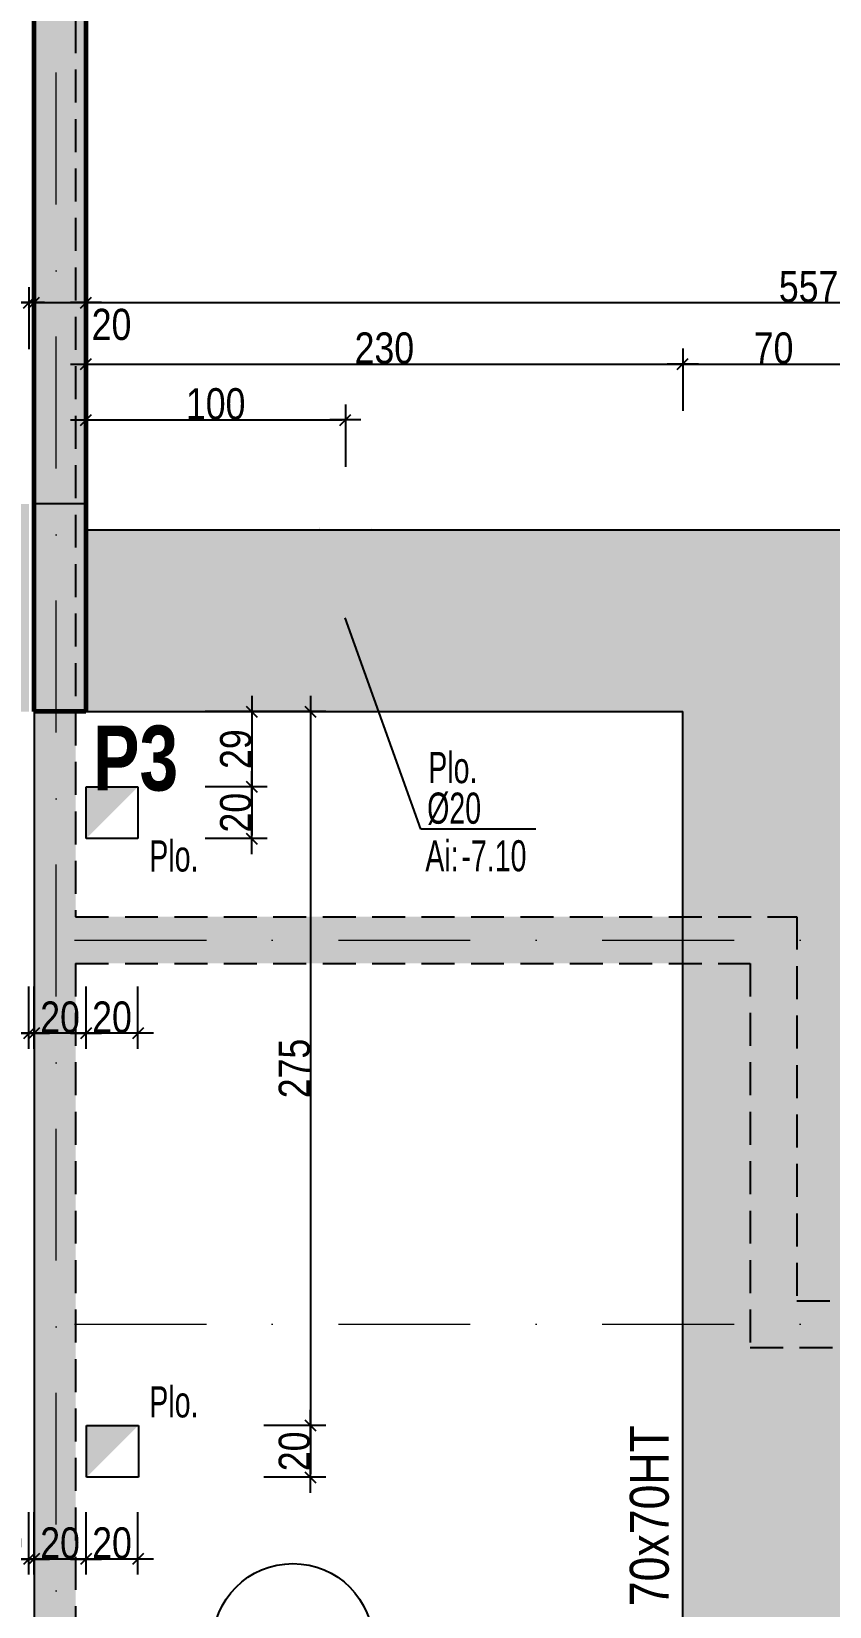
# Model space of a CAD drawing. Header units: millimetres. Extents: x 16050 to 21990, y -27198 to -22998.
# Drawn here: x 17706 to 18014, y -24671 to -24064 of the extents above; entities that cross this region are included whole.
import ezdxf
from ezdxf.enums import TextEntityAlignment as Align

# ---------------------------------------------------------------- set-up
doc = ezdxf.new("R2010")
doc.units = ezdxf.units.MM
doc.linetypes.add('CACHEX2', pattern=[19.05, 12.7, -6.35])
doc.linetypes.add('TIRETPTX2', pattern=[50.8, 25.4, -12.7, 0, -12.7])
for name, color, linetype in [('01_cote_gen', 4, 'Continuous'), ('01_linteaux', 2, 'Continuous'), ('01_murs_sup', 2, 'CACHEX2'), ('01_poch_BN', 9, 'Continuous'), ('01_poch_murs', 253, 'Continuous'), ('01_poch_poteaux', 250, 'Continuous'), ('01_resv', 32, 'Continuous'), ('01_texte', 230, 'Continuous'), ('AA_COTES', 2, 'Continuous')]:
    doc.layers.add(name, color=color, linetype=linetype)
doc.layers.add('01_murs_coup', color=5, linetype='Continuous', lineweight=60)
doc.layers.add('01_tram_axes', color=2, linetype='TIRETPTX2', lineweight=9)
doc.styles.add('ARIAL NA', font='ARIALN.TTF')
doc.styles.add('impact', font='impact.ttf')
doc.styles.add('STYLE2', font='ARIALN.TTF')
doc.dimstyles.new('JB50res', dxfattribs={"dimscale": 0.1, "dimtxt": 120, "dimasz": 12, "dimexe": 0.1, "dimexo": 0.1, "dimgap": 0.09, "dimtad": 1, "dimdec": 1, "dimdsep": 46, "dimtxsty": 'STYLE2', "dimblk1": 'BOND_G', "dimblk2": 'BOND_D', "dimsah": 1, "dimcen": 1.5, "dimdle": 0.01, "dimse1": 1, "dimse2": 1, "dimclrd": 4, "dimclre": 2, "dimclrt": 6, "dimazin": 2, "dimtfac": 2.333333, "dimtdec": 1, "dimtix": 1, "dimtmove": 2, "dimatfit": 3, "dimldrblk": 'BOND_G', "dimfxl": 1, "dimtolj": 1, "dimtzin": 0, "dimarcsym": 0})

# ---------------------------------------------------------------- blocks, each defined once
blk = doc.blocks.new('BOND_G')
at = {"layer": 'AA_COTES', "color": 0}
for p, q in [((0, -5), (0, 15)), ((5, 0), (-5, 0)), ((1.77, 1.77), (-1.77, -1.77))]:
    blk.add_line(p, q, dxfattribs=at)
blk = doc.blocks.new('BOND_D')
at = {"layer": 'AA_COTES', "color": 0}
for p, q in [((5, 0), (-5, 0)), ((-1.77, -1.77), (1.77, 1.77)), ((0, 5), (0, -15))]:
    blk.add_line(p, q, dxfattribs=at)
blk = doc.blocks.new('*D7304')
at = {"layer": '01_cote_gen', "color": 4, "lineweight": -2, "ltscale": 0.1, "transparency": 16777216}
blk.add_line((17728.42, -24168.88), (18283.02, -24168.88), dxfattribs=at)
at = {"layer": 'Defpoints', "color": 0, "ltscale": 0.1, "transparency": 16777216}
for p in [(18284.22, -24168.88), (17727.22, -24183.13), (18284.22, -24183.13)]:
    blk.add_point(p, dxfattribs=at)
at = {"layer": '01_cote_gen', "color": 4, "lineweight": -2, "ltscale": 0.1, "transparency": 16777216, "xscale": 1.2, "yscale": 1.2, "zscale": 1.2, "rotation": 180}
blk.add_blockref('BOND_G', (17727.22, -24168.88), dxfattribs=at)
at = {"layer": '01_cote_gen', "color": 4, "lineweight": -2, "ltscale": 0.1, "transparency": 16777216, "xscale": 1.2, "yscale": 1.2, "zscale": 1.2}
blk.add_blockref('BOND_D', (18284.22, -24168.88), dxfattribs=at)
at = {"layer": '01_cote_gen', "color": 6, "ltscale": 0.1, "transparency": 16777216, "insert": (18005.72, -24162.76), "char_height": 12, "attachment_point": 5, "style": 'STYLE2'}
blk.add_mtext('\\A1;557', dxfattribs=at)
blk = doc.blocks.new('*D7305')
at = {"layer": '01_cote_gen', "color": 4, "lineweight": -2, "ltscale": 0.1, "transparency": 16777216}
blk.add_line((17728.42, -24192.58), (17956.02, -24192.58), dxfattribs=at)
at = {"layer": 'Defpoints', "color": 0, "ltscale": 0.1, "transparency": 16777216}
for p in [(17957.22, -24192.58), (17727.22, -24216.02), (17957.22, -24326.41)]:
    blk.add_point(p, dxfattribs=at)
at = {"layer": '01_cote_gen', "color": 4, "lineweight": -2, "ltscale": 0.1, "transparency": 16777216, "xscale": 1.2, "yscale": 1.2, "zscale": 1.2, "rotation": 180}
blk.add_blockref('BOND_G', (17727.22, -24192.58), dxfattribs=at)
at = {"layer": '01_cote_gen', "color": 4, "lineweight": -2, "ltscale": 0.1, "transparency": 16777216, "xscale": 1.2, "yscale": 1.2, "zscale": 1.2}
blk.add_blockref('BOND_D', (17957.22, -24192.58), dxfattribs=at)
at = {"layer": '01_cote_gen', "color": 6, "ltscale": 0.1, "transparency": 16777216, "insert": (17842.22, -24186.45), "char_height": 12, "attachment_point": 5, "style": 'STYLE2'}
blk.add_mtext('\\A1;230', dxfattribs=at)
blk = doc.blocks.new('*D7306')
at = {"layer": '01_cote_gen', "color": 4, "lineweight": -2, "ltscale": 0.1, "transparency": 16777216}
blk.add_line((17958.42, -24192.58), (18026.02, -24192.58), dxfattribs=at)
at = {"layer": 'Defpoints', "color": 0, "ltscale": 0.1, "transparency": 16777216}
for p in [(18027.22, -24192.58), (17957.22, -24210.58), (18027.22, -24326.41)]:
    blk.add_point(p, dxfattribs=at)
at = {"layer": '01_cote_gen', "color": 4, "lineweight": -2, "ltscale": 0.1, "transparency": 16777216, "xscale": 1.2, "yscale": 1.2, "zscale": 1.2, "rotation": 180}
blk.add_blockref('BOND_G', (17957.22, -24192.58), dxfattribs=at)
at = {"layer": '01_cote_gen', "color": 4, "lineweight": -2, "ltscale": 0.1, "transparency": 16777216, "xscale": 1.2, "yscale": 1.2, "zscale": 1.2}
blk.add_blockref('BOND_D', (18027.22, -24192.58), dxfattribs=at)
at = {"layer": '01_cote_gen', "color": 6, "ltscale": 0.1, "transparency": 16777216, "insert": (17992.22, -24186.45), "char_height": 12, "attachment_point": 5, "style": 'STYLE2'}
blk.add_mtext('\\A1;70', dxfattribs=at)
blk = doc.blocks.new('*D7314')
at = {"layer": '01_cote_gen', "color": 4, "lineweight": -2, "ltscale": 0.1, "transparency": 16777216}
blk.add_line((17686.42, -24168.88), (17704.02, -24168.88), dxfattribs=at)
at = {"layer": 'Defpoints', "color": 0, "ltscale": 0.1, "transparency": 16777216}
for p in [(17705.22, -24168.88), (17685.22, -24174.88), (17705.22, -24174.88)]:
    blk.add_point(p, dxfattribs=at)
at = {"layer": '01_cote_gen', "color": 4, "lineweight": -2, "ltscale": 0.1, "transparency": 16777216, "xscale": 1.2, "yscale": 1.2, "zscale": 1.2, "rotation": 180}
blk.add_blockref('BOND_G', (17685.22, -24168.88), dxfattribs=at)
at = {"layer": '01_cote_gen', "color": 4, "lineweight": -2, "ltscale": 0.1, "transparency": 16777216, "xscale": 1.2, "yscale": 1.2, "zscale": 1.2}
blk.add_blockref('BOND_D', (17705.22, -24168.88), dxfattribs=at)
at = {"layer": '01_cote_gen', "color": 6, "ltscale": 0.1, "transparency": 16777216, "insert": (17674.41, -24177.91), "char_height": 12, "attachment_point": 5, "style": 'STYLE2'}
blk.add_mtext('\\A1;20', dxfattribs=at)
blk = doc.blocks.new('*D7315')
at = {"layer": '01_cote_gen', "color": 4, "lineweight": -2, "ltscale": 0.1, "transparency": 16777216}
blk.add_line((17708.42, -24168.88), (17726.02, -24168.88), dxfattribs=at)
at = {"layer": 'Defpoints', "color": 0, "ltscale": 0.1, "transparency": 16777216}
for p in [(17727.22, -24168.88), (17707.22, -24178.66), (17727.22, -24178.66)]:
    blk.add_point(p, dxfattribs=at)
at = {"layer": '01_cote_gen', "color": 4, "lineweight": -2, "ltscale": 0.1, "transparency": 16777216, "xscale": 1.2, "yscale": 1.2, "zscale": 1.2, "rotation": 180}
blk.add_blockref('BOND_G', (17707.22, -24168.88), dxfattribs=at)
at = {"layer": '01_cote_gen', "color": 4, "lineweight": -2, "ltscale": 0.1, "transparency": 16777216, "xscale": 1.2, "yscale": 1.2, "zscale": 1.2}
blk.add_blockref('BOND_D', (17727.22, -24168.88), dxfattribs=at)
at = {"layer": '01_cote_gen', "color": 6, "ltscale": 0.1, "transparency": 16777216, "insert": (17737.08, -24177.35), "char_height": 12, "attachment_point": 5, "style": 'STYLE2'}
blk.add_mtext('\\A1;20', dxfattribs=at)
blk = doc.blocks.new('*D7752')
at = {"layer": '01_texte', "color": 4, "lineweight": -2, "ltscale": 200, "transparency": 16777216}
blk.add_line((17728.42, -24214.08), (17826, -24214.08), dxfattribs=at)
at = {"layer": 'Defpoints', "color": 0, "ltscale": 200, "transparency": 16777216}
for p in [(17827.2, -24214.08), (17727.22, -24220.02), (17827.2, -24290.83)]:
    blk.add_point(p, dxfattribs=at)
at = {"layer": '01_texte', "color": 4, "lineweight": -2, "ltscale": 200, "transparency": 16777216, "xscale": 1.2, "yscale": 1.2, "zscale": 1.2, "rotation": 180}
blk.add_blockref('BOND_G', (17727.22, -24214.08), dxfattribs=at)
at = {"layer": '01_texte', "color": 4, "lineweight": -2, "ltscale": 200, "transparency": 16777216, "xscale": 1.2, "yscale": 1.2, "zscale": 1.2}
blk.add_blockref('BOND_D', (17827.2, -24214.08), dxfattribs=at)
at = {"layer": '01_texte', "color": 6, "ltscale": 200, "transparency": 16777216, "insert": (17777.21, -24207.94), "char_height": 12, "attachment_point": 5, "style": 'STYLE2'}
blk.add_mtext('\\A1;100', dxfattribs=at)
blk = doc.blocks.new('*D7773')
at = {"layer": '01_texte', "color": 4, "lineweight": -2, "ltscale": 200, "transparency": 16777216}
blk.add_line((17791.11, -24327.61), (17791.11, -24354.17), dxfattribs=at)
at = {"layer": 'Defpoints', "color": 0, "ltscale": 200, "transparency": 16777216}
for p in [(17787.82, -24326.41), (17747.26, -24355.37), (17791.11, -24355.37)]:
    blk.add_point(p, dxfattribs=at)
at = {"layer": '01_texte', "color": 4, "lineweight": -2, "ltscale": 200, "transparency": 16777216, "xscale": 1.2, "yscale": 1.2, "zscale": 1.2}
for name, p, rotation in [('BOND_G', (17791.11, -24326.41), 90), ('BOND_D', (17791.11, -24355.37), 270)]:
    blk.add_blockref(name, p, dxfattribs=dict(at, rotation=rotation))
at = {"layer": '01_texte', "color": 6, "ltscale": 200, "transparency": 16777216, "insert": (17784.97, -24340.89), "char_height": 12, "attachment_point": 5, "rotation": 90, "style": 'STYLE2'}
blk.add_mtext('\\A1;29', dxfattribs=at)
blk = doc.blocks.new('*D7774')
at = {"layer": '01_texte', "color": 4, "lineweight": -2, "ltscale": 200, "transparency": 16777216}
blk.add_line((17791.11, -24356.57), (17791.11, -24374.17), dxfattribs=at)
at = {"layer": 'Defpoints', "color": 0, "ltscale": 200, "transparency": 16777216}
for p in [(17747.26, -24355.37), (17747.26, -24375.37), (17791.11, -24375.37)]:
    blk.add_point(p, dxfattribs=at)
at = {"layer": '01_texte', "color": 4, "lineweight": -2, "ltscale": 200, "transparency": 16777216, "xscale": 1.2, "yscale": 1.2, "zscale": 1.2}
for name, p, rotation in [('BOND_G', (17791.11, -24355.37), 90), ('BOND_D', (17791.11, -24375.37), 270)]:
    blk.add_blockref(name, p, dxfattribs=dict(at, rotation=rotation))
at = {"layer": '01_texte', "color": 6, "ltscale": 200, "transparency": 16777216, "insert": (17784.97, -24365.37), "char_height": 12, "attachment_point": 5, "rotation": 90, "style": 'STYLE2'}
blk.add_mtext('\\A1;20', dxfattribs=at)
blk = doc.blocks.new('*D7775')
at = {"layer": '01_texte', "color": 4, "lineweight": -2, "ltscale": 200, "transparency": 16777216}
blk.add_line((17746.06, -24450.31), (17728.46, -24450.31), dxfattribs=at)
at = {"layer": 'Defpoints', "color": 0, "ltscale": 200, "transparency": 16777216}
for p in [(17727.26, -24375.37), (17747.26, -24375.37), (17727.26, -24450.31)]:
    blk.add_point(p, dxfattribs=at)
at = {"layer": '01_texte', "color": 4, "lineweight": -2, "ltscale": 200, "transparency": 16777216, "xscale": 1.2, "yscale": 1.2, "zscale": 1.2, "rotation": 180}
blk.add_blockref('BOND_D', (17727.26, -24450.31), dxfattribs=at)
at = {"layer": '01_texte', "color": 4, "lineweight": -2, "ltscale": 200, "transparency": 16777216, "xscale": 1.2, "yscale": 1.2, "zscale": 1.2}
blk.add_blockref('BOND_G', (17747.26, -24450.31), dxfattribs=at)
at = {"layer": '01_texte', "color": 6, "ltscale": 200, "transparency": 16777216, "insert": (17737.26, -24444.17), "char_height": 12, "attachment_point": 5, "style": 'STYLE2'}
blk.add_mtext('\\A1;20', dxfattribs=at)
blk = doc.blocks.new('*D7776')
at = {"layer": '01_texte', "color": 4, "lineweight": -2, "ltscale": 200, "transparency": 16777216}
blk.add_line((17726.06, -24450.31), (17708.42, -24450.31), dxfattribs=at)
at = {"layer": 'Defpoints', "color": 0, "ltscale": 200, "transparency": 16777216}
for p in [(17727.26, -24375.37), (17707.22, -24385.83), (17707.22, -24450.31)]:
    blk.add_point(p, dxfattribs=at)
at = {"layer": '01_texte', "color": 4, "lineweight": -2, "ltscale": 200, "transparency": 16777216, "xscale": 1.2, "yscale": 1.2, "zscale": 1.2, "rotation": 180}
blk.add_blockref('BOND_D', (17707.22, -24450.31), dxfattribs=at)
at = {"layer": '01_texte', "color": 4, "lineweight": -2, "ltscale": 200, "transparency": 16777216, "xscale": 1.2, "yscale": 1.2, "zscale": 1.2}
blk.add_blockref('BOND_G', (17727.26, -24450.31), dxfattribs=at)
at = {"layer": '01_texte', "color": 6, "ltscale": 200, "transparency": 16777216, "insert": (17717.24, -24444.17), "char_height": 12, "attachment_point": 5, "style": 'STYLE2'}
blk.add_mtext('\\A1;20', dxfattribs=at)
blk = doc.blocks.new('*D7777')
at = {"layer": '01_texte', "color": 4, "lineweight": -2, "ltscale": 200, "transparency": 16777216}
blk.add_line((17704.02, -24450.31), (17682.42, -24450.31), dxfattribs=at)
at = {"layer": 'Defpoints', "color": 0, "ltscale": 200, "transparency": 16777216}
for p in [(17681.22, -24401.49), (17705.22, -24408.17), (17681.22, -24450.31)]:
    blk.add_point(p, dxfattribs=at)
at = {"layer": '01_texte', "color": 4, "lineweight": -2, "ltscale": 200, "transparency": 16777216, "xscale": 1.2, "yscale": 1.2, "zscale": 1.2, "rotation": 180}
blk.add_blockref('BOND_D', (17681.22, -24450.31), dxfattribs=at)
at = {"layer": '01_texte', "color": 4, "lineweight": -2, "ltscale": 200, "transparency": 16777216, "xscale": 1.2, "yscale": 1.2, "zscale": 1.2}
blk.add_blockref('BOND_G', (17705.22, -24450.31), dxfattribs=at)
at = {"layer": '01_texte', "color": 6, "ltscale": 200, "transparency": 16777216, "insert": (17693.22, -24444.27), "char_height": 12, "attachment_point": 5, "style": 'STYLE2'}
blk.add_mtext('\\A1;24', dxfattribs=at)
blk = doc.blocks.new('*D7781')
at = {"layer": '01_texte', "color": 4, "lineweight": -2, "ltscale": 200, "transparency": 16777216}
blk.add_line((17813.72, -24327.61), (17813.72, -24600.18), dxfattribs=at)
at = {"layer": 'Defpoints', "color": 0, "ltscale": 200, "transparency": 16777216}
for p in [(17811.48, -24326.41), (17747.49, -24601.38), (17813.72, -24601.38)]:
    blk.add_point(p, dxfattribs=at)
at = {"layer": '01_texte', "color": 4, "lineweight": -2, "ltscale": 200, "transparency": 16777216, "xscale": 1.2, "yscale": 1.2, "zscale": 1.2}
for name, p, rotation in [('BOND_G', (17813.72, -24326.41), 90), ('BOND_D', (17813.72, -24601.38), 270)]:
    blk.add_blockref(name, p, dxfattribs=dict(at, rotation=rotation))
at = {"layer": '01_texte', "color": 6, "ltscale": 200, "transparency": 16777216, "insert": (17807.59, -24463.9), "char_height": 12, "attachment_point": 5, "rotation": 90, "style": 'STYLE2'}
blk.add_mtext('\\A1;275', dxfattribs=at)
blk = doc.blocks.new('*D7782')
at = {"layer": '01_texte', "color": 4, "lineweight": -2, "ltscale": 200, "transparency": 16777216}
blk.add_line((17813.72, -24602.58), (17813.72, -24620.18), dxfattribs=at)
at = {"layer": 'Defpoints', "color": 0, "ltscale": 200, "transparency": 16777216}
for p in [(17747.49, -24601.38), (17747.49, -24621.38), (17813.72, -24621.38)]:
    blk.add_point(p, dxfattribs=at)
at = {"layer": '01_texte', "color": 4, "lineweight": -2, "ltscale": 200, "transparency": 16777216, "xscale": 1.2, "yscale": 1.2, "zscale": 1.2}
for name, p, rotation in [('BOND_G', (17813.72, -24601.38), 90), ('BOND_D', (17813.72, -24621.38), 270)]:
    blk.add_blockref(name, p, dxfattribs=dict(at, rotation=rotation))
at = {"layer": '01_texte', "color": 6, "ltscale": 200, "transparency": 16777216, "insert": (17807.59, -24611.38), "char_height": 12, "attachment_point": 5, "rotation": 90, "style": 'STYLE2'}
blk.add_mtext('\\A1;20', dxfattribs=at)
blk = doc.blocks.new('*D7785')
at = {"layer": '01_texte', "color": 4, "lineweight": -2, "ltscale": 200, "transparency": 16777216}
blk.add_line((17746.06, -24652.86), (17728.46, -24652.86), dxfattribs=at)
at = {"layer": 'Defpoints', "color": 0, "ltscale": 200, "transparency": 16777216}
for p in [(17727.26, -24577.93), (17747.26, -24577.93), (17727.26, -24652.86)]:
    blk.add_point(p, dxfattribs=at)
at = {"layer": '01_texte', "color": 4, "lineweight": -2, "ltscale": 200, "transparency": 16777216, "xscale": 1.2, "yscale": 1.2, "zscale": 1.2, "rotation": 180}
blk.add_blockref('BOND_D', (17727.26, -24652.86), dxfattribs=at)
at = {"layer": '01_texte', "color": 4, "lineweight": -2, "ltscale": 200, "transparency": 16777216, "xscale": 1.2, "yscale": 1.2, "zscale": 1.2}
blk.add_blockref('BOND_G', (17747.26, -24652.86), dxfattribs=at)
at = {"layer": '01_texte', "color": 6, "ltscale": 200, "transparency": 16777216, "insert": (17737.26, -24646.73), "char_height": 12, "attachment_point": 5, "style": 'STYLE2'}
blk.add_mtext('\\A1;20', dxfattribs=at)
blk = doc.blocks.new('*D7786')
at = {"layer": '01_texte', "color": 4, "lineweight": -2, "ltscale": 200, "transparency": 16777216}
blk.add_line((17726.06, -24652.86), (17708.42, -24652.86), dxfattribs=at)
at = {"layer": 'Defpoints', "color": 0, "ltscale": 200, "transparency": 16777216}
for p in [(17727.26, -24577.93), (17707.22, -24588.38), (17707.22, -24652.86)]:
    blk.add_point(p, dxfattribs=at)
at = {"layer": '01_texte', "color": 4, "lineweight": -2, "ltscale": 200, "transparency": 16777216, "xscale": 1.2, "yscale": 1.2, "zscale": 1.2, "rotation": 180}
blk.add_blockref('BOND_D', (17707.22, -24652.86), dxfattribs=at)
at = {"layer": '01_texte', "color": 4, "lineweight": -2, "ltscale": 200, "transparency": 16777216, "xscale": 1.2, "yscale": 1.2, "zscale": 1.2}
blk.add_blockref('BOND_G', (17727.26, -24652.86), dxfattribs=at)
at = {"layer": '01_texte', "color": 6, "ltscale": 200, "transparency": 16777216, "insert": (17717.24, -24646.73), "char_height": 12, "attachment_point": 5, "style": 'STYLE2'}
blk.add_mtext('\\A1;20', dxfattribs=at)
blk = doc.blocks.new('*D7783')
at = {"layer": '01_texte', "color": 4, "lineweight": -2, "ltscale": 200, "transparency": 16777216}
blk.add_line((17704.02, -24652.86), (17686.42, -24652.86), dxfattribs=at)
at = {"layer": 'Defpoints', "color": 0, "ltscale": 200, "transparency": 16777216}
for p in [(17705.22, -24610.73), (17685.22, -24634.86), (17685.22, -24652.86)]:
    blk.add_point(p, dxfattribs=at)
at = {"layer": '01_texte', "color": 4, "lineweight": -2, "ltscale": 200, "transparency": 16777216, "xscale": 1.2, "yscale": 1.2, "zscale": 1.2, "rotation": 180}
blk.add_blockref('BOND_D', (17685.22, -24652.86), dxfattribs=at)
at = {"layer": '01_texte', "color": 4, "lineweight": -2, "ltscale": 200, "transparency": 16777216, "xscale": 1.2, "yscale": 1.2, "zscale": 1.2}
blk.add_blockref('BOND_G', (17705.22, -24652.86), dxfattribs=at)
at = {"layer": '01_texte', "color": 6, "ltscale": 200, "transparency": 16777216, "insert": (17695.22, -24646.73), "char_height": 12, "attachment_point": 5, "style": 'STYLE2'}
blk.add_mtext('\\A1;20', dxfattribs=at)

msp = doc.modelspace()

# ---------------------------------------------------------------- hatches: boundary and pattern name
at = {"layer": '01_murs_sup', "ltscale": 0.1}
h = msp.add_hatch(dxfattribs=at)
h.set_pattern_fill('DASH', color=256, scale=2.5, angle=135)
h.set_pattern_definition([(135, (16292.661, 9350.106), (-11.2253202, 9e-16), [7.9375, -7.9375])])
h.paths.add_polyline_path([(19128.22, -23796.42), (18959.22, -23796.42), (18959.22, -23812.42), (19112.22, -23812.42), (19112.22, -24158.42), (19128.22, -24158.42)])
h.paths.add_polyline_path([(19128.22, -24258.42), (19112.22, -24258.42), (19112.22, -24479.42), (18582.74, -24479.42), (18582.74, -24296.42), (18564.74, -24296.42), (18564.74, -24479.42), (18304.22, -24479.42), (18304.22, -23812.42), (18398.22, -23812.42), (18398.22, -23796.42), (18139.22, -23796.42), (18139.22, -23812.42), (18284.22, -23812.42), (18284.22, -24553.42), (18001.14, -24553.42), (18001.14, -24405.42), (17723.22, -24405.42), (17723.22, -23812.42), (17839.22, -23812.42), (17839.22, -23796.42), (17707.22, -23796.42), (17707.22, -25180.42), (17836.22, -25180.42), (17836.22, -25164.42), (17723.22, -25164.42), (17723.22, -24423.42), (17983.14, -24423.42), (17983.14, -24571.42), (18284.22, -24571.42), (18284.22, -25164.42), (18136.22, -25164.42), (18136.22, -25180.42), (18432.22, -25180.42), (18432.22, -25164.42), (18304.22, -25164.42), (18304.22, -24497.42), (18564.74, -24497.42), (18564.74, -24680.42), (18582.74, -24680.42), (18582.74, -24497.42), (19112.22, -24497.42), (19112.22, -24718.42), (19128.22, -24718.42)])
at = {"layer": '01_poch_BN', "ltscale": 200}
h = msp.add_hatch(color=256, dxfattribs=at)
h.dxf.hatch_style = 1
h.paths.add_polyline_path([(17108.22, -24256.41), (16700.22, -24256.41), (16700.22, -24326.41), (16763.23, -24326.41), (16763.22, -24926.41), (16547.22, -24926.42), (16547.22, -24375.38), (16497.22, -24375.38), (16497.22, -24524.05), (16172.56, -24303.3), (16148.64, -24335.41), (16497.22, -24572.42), (16497.22, -24926.43), (16517.22, -24926.43), (16517.22, -24996.43), (17108.22, -24996.41), (17108.22, -24926.41), (17128.22, -24926.41), (17128.22, -24996.41), (17685.22, -24996.41), (17685.22, -24926.41), (17456.22, -24926.41), (17456.22, -24326.41), (17685.22, -24326.41), (17685.22, -24256.41), (17128.22, -24256.41), (17128.22, -24326.41), (17108.22, -24326.41)])
h.paths.add_polyline_path([(17083.7, -24326.41), (17083.7, -24926.42), (16833.22, -24926.42), (16833.23, -24326.41)], flags=16)
h.paths.add_polyline_path([(17153.7, -24326.41), (17386.22, -24326.41), (17386.22, -24926.41), (17153.7, -24926.41)], flags=16)
h.paths.add_polyline_path([(18284.22, -24256.41), (17727.22, -24256.41), (17727.22, -24326.41), (17957.22, -24326.41), (17957.22, -24926.41), (17727.22, -24926.41), (17727.22, -24996.41), (18284.22, -24996.41), (18284.22, -24926.41), (18027.22, -24926.41), (18027.22, -24326.41), (18284.22, -24326.41)])
h.paths.add_polyline_path([(19110.22, -24256.41), (18584.22, -24256.41), (18584.22, -24326.41), (18564.22, -24326.41), (18564.22, -24256.41), (18539.22, -24256.41), (18539.09, -24896.41), (18554.22, -24896.41), (18554.22, -24876.41), (18584.22, -24876.41), (18609.1, -24876.41), (18609.21, -24326.41), (19110.22, -24326.41)])
h.paths.add_polyline_path([(17108.22, -25110.42), (16517.22, -25110.42), (16517.22, -25180.42), (17108.22, -25180.42)])
h.paths.add_polyline_path([(17685.22, -25110.42), (17128.22, -25110.42), (17128.22, -25180.42), (17685.22, -25180.42)])
h.paths.add_polyline_path([(18284.22, -25110.42), (17727.22, -25110.42), (17727.22, -25180.42), (18284.22, -25180.42)])
h.paths.add_polyline_path([(18554.22, -25140.42), (18304.22, -25140.42), (18304.22, -25180.42), (18554.22, -25180.42)])
h.paths.add_polyline_path([(18692.22, -25140.42), (18572.22, -25140.42), (18572.22, -25180.42), (18692.22, -25180.42)])
h.paths.add_polyline_path([(18710.22, -25140.42), (18692.22, -25140.42), (18692.22, -25180.42), (18710.22, -25180.42)])
h.paths.add_polyline_path([(18830.22, -25140.42), (18710.22, -25140.42), (18710.22, -25180.42), (18830.22, -25180.42)])
h.paths.add_polyline_path([(19110.22, -25140.42), (18850.22, -25140.42), (18850.22, -25180.42), (19110.22, -25180.42)])
at = {"layer": '01_poch_murs', "ltscale": 200}
h = msp.add_hatch(color=256, dxfattribs=at)
h.dxf.hatch_style = 1
h.paths.add_polyline_path([(17727.22, -23821.41), (17707.22, -23821.41), (17707.22, -24246.41), (17727.22, -24246.41)])
h.paths.add_polyline_path([(18574.07, -23796.41), (18906.12, -23796.41), (17715.71, -23796.41), (17715.71, -23796.41), (18498.22, -23796.42), (18574.08, -23796.42)])
h.paths.add_polyline_path([(18584.22, -23821.41), (18564.22, -23821.41), (18564.22, -24246.41), (18584.22, -24246.41)])
h.paths.add_polyline_path([(18830.22, -25429.41), (18850.22, -25429.41), (18850.22, -24876.41), (18686.22, -24876.41), (18686.22, -24896.41), (18692.22, -24896.41), (18692.22, -25140.42), (18710.22, -25140.42), (18710.22, -24896.41), (18830.22, -24896.41)])
at = {"layer": '01_poch_poteaux', "ltscale": 200}
h = msp.add_hatch(color=256, dxfattribs=at)
h.dxf.hatch_style = 1
h.paths.add_polyline_path([(17697.71, -24246.41), (17689.22, -24246.41), (17689.22, -24326.41), (17697.72, -24326.41)])
h.paths.add_polyline_path([(17705.22, -24246.41), (17697.71, -24246.41), (17697.72, -24326.41), (17705.22, -24326.41)])
h.paths.add_polyline_path([(17715.71, -24246.41), (17707.22, -24246.41), (17707.22, -24326.41), (17715.72, -24326.41)])
h.paths.add_polyline_path([(17723.22, -24246.41), (17715.71, -24246.41), (17715.72, -24326.41), (17723.22, -24326.41)])
h.paths.add_polyline_path([(17727.22, -24246.41), (17723.22, -24246.41), (17723.22, -24326.41), (17727.22, -24326.41)])

# ---------------------------------------------------------------- linework, layer by layer
at = {"layer": '01_linteaux', "ltscale": 0.1}
for p, q in [((17727.22, -24256.41), (18284.22, -24256.41)), ((17707.22, -24326.41), (17707.22, -24926.41)), ((17727.22, -24326.41), (17957.22, -24326.41)), ((17957.22, -24926.41), (17957.22, -24326.41))]:
    msp.add_line(p, q, dxfattribs=at)
at = {"layer": '01_murs_coup'}
for p, q in [((17707.22, -24326.41), (17707.22, -23796.41)), ((17727.22, -23821.41), (17727.22, -24326.41)), ((17727.22, -24326.41), (17707.22, -24326.41))]:
    msp.add_line(p, q, dxfattribs=at)
at = {"layer": '01_murs_sup'}
for p, q in [((17707.22, -23796.42), (17707.22, -25180.42)), ((17723.22, -23812.42), (17723.22, -24405.42)), ((17723.22, -24405.42), (18001.22, -24405.42)), ((18001.22, -24405.42), (18001.22, -24553.42)), ((17723.22, -24423.42), (17723.22, -25164.42)), ((17723.22, -24423.42), (17983.22, -24423.42)), ((17983.22, -24423.42), (17983.22, -24571.42)), ((18001.22, -24553.42), (18284.22, -24553.42)), ((17983.22, -24571.42), (18284.22, -24571.42))]:
    msp.add_line(p, q, dxfattribs=at)
at = {"layer": '01_poch_poteaux', "ltscale": 200}
msp.add_line((17727.22, -24246.41), (17707.22, -24246.41), dxfattribs=at)
at = {"layer": '01_resv', "ltscale": 200}
for p, q in [((17727.26, -24355.37), (17747.26, -24355.37)), ((17727.26, -24375.37), (17727.26, -24355.37)), ((17747.26, -24355.37), (17747.26, -24375.37)), ((17747.26, -24375.37), (17727.26, -24375.37)), ((17727.49, -24601.38), (17747.49, -24601.38)), ((17727.49, -24621.38), (17727.49, -24601.38)), ((17747.49, -24601.38), (17747.49, -24621.38)), ((17747.49, -24621.38), (17727.49, -24621.38))]:
    msp.add_line(p, q, dxfattribs=at)
for points in [[(17837.2, -24255.38), (17837.2, -24326.28), (17817.2, -24326.28), (17817.2, -24255.28)], [(17727.26, -24375.37), (17727.26, -24355.37), (17747.26, -24355.37)], [(17727.49, -24621.38), (17727.49, -24601.38), (17747.49, -24601.38)]]:
    msp.add_solid(points, dxfattribs=at)
at = {"layer": '01_texte', "ltscale": 200}
msp.add_line((17856.3, -24371.67), (17827.07, -24290.36), dxfattribs=at)
at = {"layer": '01_texte'}
msp.add_line((17900.58, -24371.67), (17856.3, -24371.67), dxfattribs=at)
msp.add_circle((17806.98, -24685.59), 30.98, dxfattribs=at)
at = {"layer": '01_tram_axes', "color": 253, "ltscale": 2}
for p, q in [((17715.73, -25656.58), (17715.7, -23114.83)), ((16197.32, -24414.41), (19342.3, -24414.41)), ((16197.32, -24562.41), (19342.3, -24562.41))]:
    msp.add_line(p, q, dxfattribs=at)

# ---------------------------------------------------------------- texts
at = {"layer": '01_texte', "style": 'impact'}
msp.add_text('P3', height=25, dxfattribs=at).set_placement((17746.37, -24364.31), align=Align.BOTTOM_CENTER)
at = {"layer": '01_texte', "style": 'ARIAL NA', "width": 0.8}
for s, p in [('Plo.', (17868.62, -24357.59)), ('Plo.', (17761.11, -24391.63)), ('Ai: ', (17865.95, -24391.57)), ('Plo.', (17761.11, -24601.91))]:
    msp.add_text(s, height=12, dxfattribs=at).set_placement(p, align=Align.BOTTOM_CENTER)
for s, p in [('%%C20', (17858.71, -24373.22)), ('-7.10', (17871.92, -24391.57))]:
    msp.add_text(s, height=12, dxfattribs=at).set_placement(p, align=Align.BOTTOM_LEFT)
at = {"layer": '01_texte', "style": 'ARIAL NA'}
msp.add_text('70x70HT', height=15, rotation=89.99922, dxfattribs=at).set_placement((17956.32, -24636.17), align=Align.BOTTOM_CENTER)

# ---------------------------------------------------------------- dimensions: what is measured, and where the dimension line sits
at = {"layer": '01_cote_gen', "ltscale": 0.1}
for base, p1, p2, picture, middle in [((18284.22, -24168.88), (17727.22, -24183.13), (18284.22, -24183.13), '*D7304', (18005.72, -24162.76)), ((17957.22, -24192.58), (17727.22, -24216.02), (17957.22, -24326.41), '*D7305', (17842.22, -24186.45)), ((18027.22, -24192.58), (17957.22, -24210.58), (18027.22, -24326.41), '*D7306', (17992.22, -24186.45))]:
    dim = msp.add_linear_dim(base=base, p1=p1, p2=p2, dimstyle='JB50res', dxfattribs=at)
    dim.commit()
    dim.dimension.update_dxf_attribs({"geometry": picture, "text_midpoint": middle})
for base, p1, p2, picture, middle in [((17705.22, -24168.88), (17685.22, -24174.88), (17705.22, -24174.88), '*D7314', (17674.41, -24177.91)), ((17727.22, -24168.88), (17707.22, -24178.66), (17727.22, -24178.66), '*D7315', (17737.08, -24177.35))]:
    dim = msp.add_linear_dim(base=base, p1=p1, p2=p2, dimstyle='JB50res', dxfattribs=at)
    dim.commit()
    dim.dimension.update_dxf_attribs({"geometry": picture, "text_midpoint": middle, "dimtype": 160})
at = {"layer": '01_texte', "ltscale": 200}
for base, p1, p2, picture, middle in [((17827.2, -24214.08), (17727.22, -24220.02), (17827.2, -24290.83), '*D7752', (17777.21, -24207.94)), ((17707.22, -24450.31), (17727.26, -24375.37), (17707.22, -24385.83), '*D7776', (17717.24, -24444.17)), ((17727.26, -24450.31), (17747.26, -24375.37), (17727.26, -24375.37), '*D7775', (17737.26, -24444.17)), ((17681.22, -24450.31), (17705.22, -24408.17), (17681.22, -24401.49), '*D7777', (17693.22, -24444.27)), ((17707.22, -24652.86), (17727.26, -24577.93), (17707.22, -24588.38), '*D7786', (17717.24, -24646.73)), ((17727.26, -24652.86), (17747.26, -24577.93), (17727.26, -24577.93), '*D7785', (17737.26, -24646.73)), ((17685.22, -24652.86), (17705.22, -24610.73), (17685.22, -24634.86), '*D7783', (17695.22, -24646.73))]:
    dim = msp.add_linear_dim(base=base, p1=p1, p2=p2, dimstyle='JB50res', dxfattribs=at)
    dim.commit()
    dim.dimension.update_dxf_attribs({"geometry": picture, "text_midpoint": middle})
for base, p1, p2, picture, middle in [((17791.11, -24355.37), (17787.82, -24326.41), (17747.26, -24355.37), '*D7773', (17784.97, -24340.89)), ((17813.72, -24601.38), (17811.48, -24326.41), (17747.49, -24601.38), '*D7781', (17807.59, -24463.9)), ((17791.11, -24375.37), (17747.26, -24355.37), (17747.26, -24375.37), '*D7774', (17784.97, -24365.37)), ((17813.72, -24621.38), (17747.49, -24601.38), (17747.49, -24621.38), '*D7782', (17807.59, -24611.38))]:
    dim = msp.add_linear_dim(base=base, p1=p1, p2=p2, angle=90, dimstyle='JB50res', dxfattribs=at)
    dim.commit()
    dim.dimension.update_dxf_attribs({"geometry": picture, "text_midpoint": middle})

doc.saveas('drawing.dxf')
